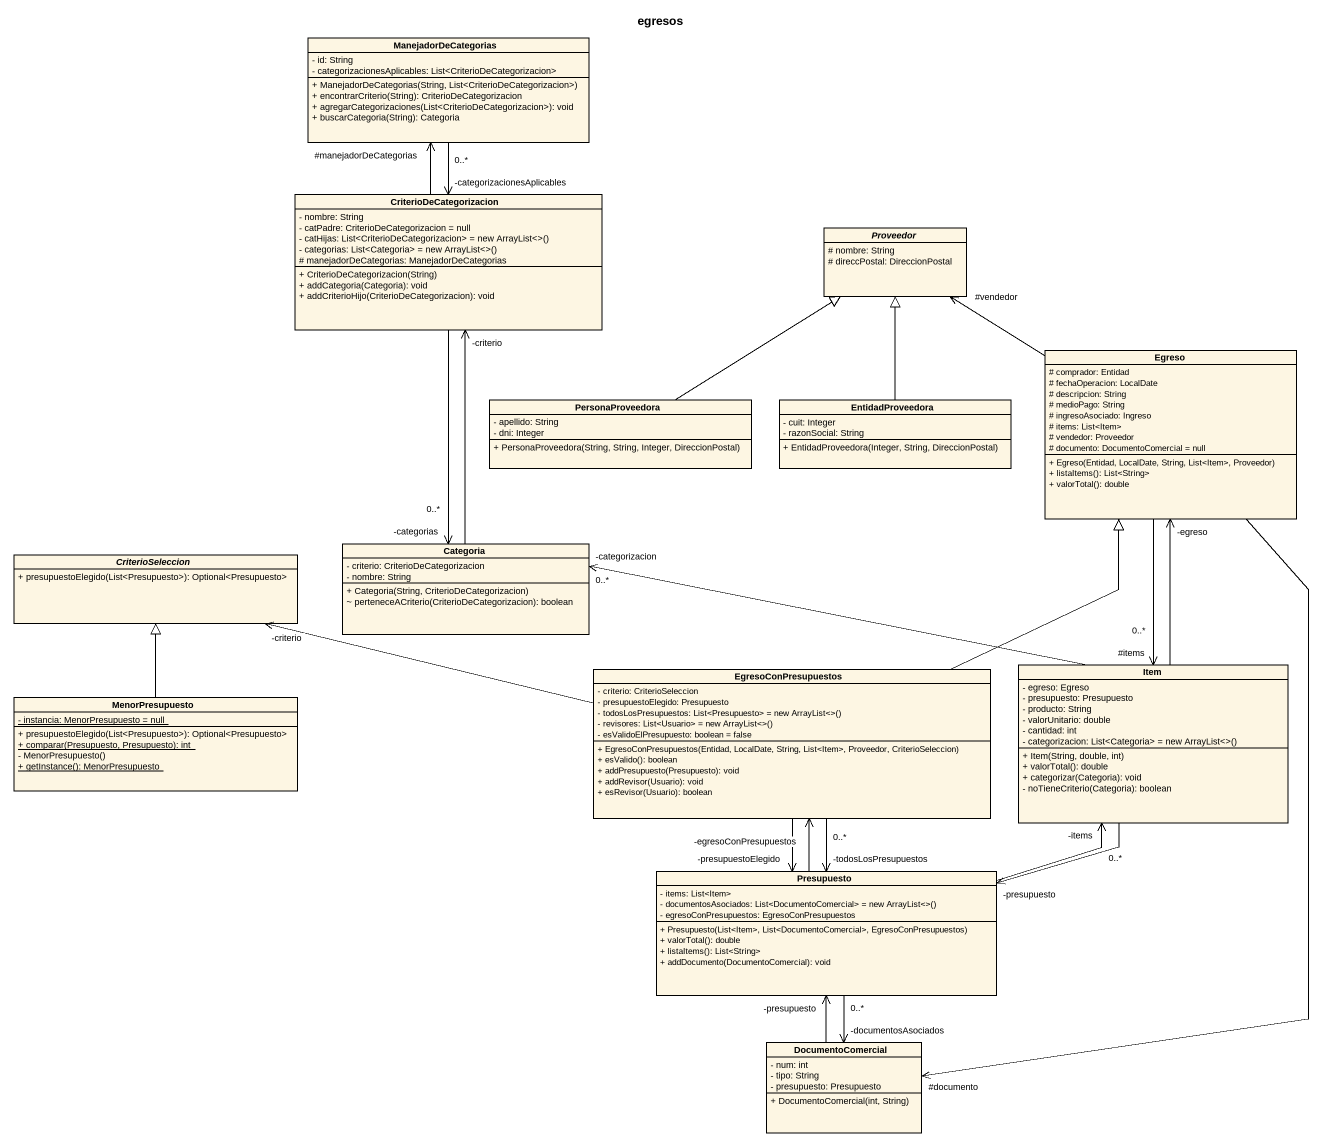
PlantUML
@startuml
title egresos
hide circle
hide empty members
skinparam classAttributeIconSize 0
class ManejadorDeCategorias {
  - id: String
  - categorizacionesAplicables: List<CriterioDeCategorizacion>
  + ManejadorDeCategorias(String, List<CriterioDeCategorizacion>)
  + encontrarCriterio(String): CriterioDeCategorizacion
  + agregarCategorizaciones(List<CriterioDeCategorizacion>): void
  + buscarCategoria(String): Categoria
}
class CriterioDeCategorizacion {
  - nombre: String
  - catPadre: CriterioDeCategorizacion = null
  {field} - catHijas: List<CriterioDeCategorizacion> = new ArrayList<>()
  {field} - categorias: List<Categoria> = new ArrayList<>()
  # manejadorDeCategorias: ManejadorDeCategorias
  + CriterioDeCategorizacion(String)
  + addCategoria(Categoria): void
  + addCriterioHijo(CriterioDeCategorizacion): void
}
abstract class Proveedor {
  # nombre: String
  # direccPostal: DireccionPostal
}
class Egreso {
  # comprador: Entidad
  # fechaOperacion: LocalDate
  # descripcion: String
  # medioPago: String
  # ingresoAsociado: Ingreso
  # items: List<Item>
  # vendedor: Proveedor
  # documento: DocumentoComercial = null
  + Egreso(Entidad, LocalDate, String, List<Item>, Proveedor)
  + listaItems(): List<String>
  + valorTotal(): double
}
class PersonaProveedora {
  - apellido: String
  - dni: Integer
  + PersonaProveedora(String, String, Integer, DireccionPostal)
}
class EntidadProveedora {
  - cuit: Integer
  - razonSocial: String
  + EntidadProveedora(Integer, String, DireccionPostal)
}
abstract class CriterioSeleccion {
  + presupuestoElegido(List<Presupuesto>): Optional<Presupuesto>
}
class Categoria {
  - criterio: CriterioDeCategorizacion
  - nombre: String
  + Categoria(String, CriterioDeCategorizacion)
  ~ perteneceACriterio(CriterioDeCategorizacion): boolean
}
class EgresoConPresupuestos {
  - criterio: CriterioSeleccion
  - presupuestoElegido: Presupuesto
  {field} - todosLosPresupuestos: List<Presupuesto> = new ArrayList<>()
  {field} - revisores: List<Usuario> = new ArrayList<>()
  - esValidoElPresupuesto: boolean = false
  + EgresoConPresupuestos(Entidad, LocalDate, String, List<Item>, Proveedor, CriterioSeleccion)
  + esValido(): boolean
  + addPresupuesto(Presupuesto): void
  + addRevisor(Usuario): void
  + esRevisor(Usuario): boolean
}
class Item {
  - egreso: Egreso
  - presupuesto: Presupuesto
  - producto: String
  - valorUnitario: double
  - cantidad: int
  {field} - categorizacion: List<Categoria> = new ArrayList<>()
  + Item(String, double, int)
  + valorTotal(): double
  + categorizar(Categoria): void
  - noTieneCriterio(Categoria): boolean
}
class MenorPresupuesto {
  {static} - instancia: MenorPresupuesto = null
  + presupuestoElegido(List<Presupuesto>): Optional<Presupuesto>
  {static} + comparar(Presupuesto, Presupuesto): int
  - MenorPresupuesto()
  {static} + getInstance(): MenorPresupuesto
}
class Presupuesto {
  - items: List<Item>
  {field} - documentosAsociados: List<DocumentoComercial> = new ArrayList<>()
  - egresoConPresupuestos: EgresoConPresupuestos
  + Presupuesto(List<Item>, List<DocumentoComercial>, EgresoConPresupuestos)
  + valorTotal(): double
  + listaItems(): List<String>
  + addDocumento(DocumentoComercial): void
}
class DocumentoComercial {
  - num: int
  - tipo: String
  - presupuesto: Presupuesto
  + DocumentoComercial(int, String)
}
ManejadorDeCategorias --> "-categorizacionesAplicables\n0..*" CriterioDeCategorizacion
CriterioDeCategorizacion -up-> "#manejadorDeCategorias" ManejadorDeCategorias
CriterioDeCategorizacion --> "-categorias\n0..*" Categoria
Egreso -up-> "#vendedor" Proveedor
Egreso --> "#items\n0..*" Item
Egreso --> "#documento" DocumentoComercial
PersonaProveedora -up-|> Proveedor
EntidadProveedora -up-|> Proveedor
Categoria -up-> "-criterio" CriterioDeCategorizacion
EgresoConPresupuestos -up-|> Egreso
EgresoConPresupuestos -left-> "-criterio" CriterioSeleccion
EgresoConPresupuestos --> "-presupuestoElegido" Presupuesto
EgresoConPresupuestos --> "-todosLosPresupuestos\n0..*" Presupuesto
Item -up-> "-egreso" Egreso
Item -left-> "-categorizacion\n0..*" Categoria
Item -left-> "-presupuesto" Presupuesto
MenorPresupuesto -up-|> CriterioSeleccion
Presupuesto -up-> "-egresoConPresupuestos" EgresoConPresupuestos
Presupuesto -right-> "-items\n0..*" Item
Presupuesto --> "-documentosAsociados\n0..*" DocumentoComercial
DocumentoComercial -up-> "-presupuesto" Presupuesto
@enduml
